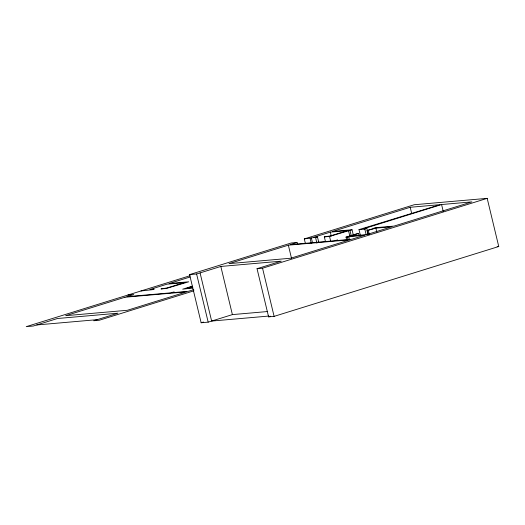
<?xml version="1.0" encoding="UTF-8"?>
<svg xmlns="http://www.w3.org/2000/svg" width="525" height="525" viewBox="0 0 525 525"><rect width="100%" height="100%" fill="white"/><g stroke="black" fill="none" stroke-linecap="round" stroke-linejoin="round"><path stroke-width="0.79" d="M267.501 311.542L232.385 314.606L208.169 322.14L201.141 322.757L189.577 274.595L291.217 242.99L297.025 242.478L297.406 244.059M305.432 243.659L304.297 238.921L414.218 204.737L487.187 198.352L498.75 246.514L274.109 316.372L268.603 316.857L257.04 268.695L281.256 261.168L220.822 266.451L196.606 273.984L189.577 274.595M190.083 275.697L26.25 326.648L33.278 326.032L57.494 318.504L117.928 313.215L93.713 320.749L99.218 320.263L193.928 290.811M288.35 245.175L229.018 263.629L290.673 258.234L350.004 239.787L288.35 245.175L291.572 258.602M297.025 242.478L290.076 244.643L334.254 240.778L337.614 240.037L335.619 240.66L351.73 239.249L364.796 235.187L346.027 237.116L346.782 240.279M304.297 238.921L317.5 237.057L318.826 242.583M325.474 241.618L324.332 236.88L330.455 235.896L347.379 230.632L330.33 232.122L313.274 237.425L317.5 237.057M360.321 235.141L358.995 229.615L440.14 204.658L410.209 207.277L332.417 231.473L352.045 229.753L353.371 235.285M190.089 276.99L169.089 283.526L188.718 281.807L166.215 288.481L161.004 288.934L167.121 287.943L184.052 282.68L167.002 284.169L149.947 289.478L154.166 289.104L152.257 289.702L140.969 290.968M324.332 236.88L329.543 236.427L352.045 229.753M367.953 234.544L367.001 230.593L374.528 228.257L373.57 228.342L375.644 227.692L394.058 226.085L471.863 201.889L441.577 204.533L363.746 228.743L366.87 228.467L368.196 233.993M358.995 229.615L364.809 229.11L366.87 228.467M346.027 237.116L357.256 233.625L358.601 233.507L358.975 235.088M358.601 233.507L350.503 236.027L366.614 234.616L391.985 226.728L375.874 228.139L367.001 230.593M192.426 286.145L182.7 289.17L192.603 288.015M192.327 286.479L187.176 288.081L192.813 287.588M193.777 289.629L188.396 291.303L172.285 292.707L174.287 292.09L172.928 292.208L170.927 292.825L126.742 296.691L133.691 294.532L127.89 295.037M257.04 268.695L262.546 268.216L487.187 198.352M201.141 322.757L203.49 322.028M268.603 316.857L270.683 316.207M497.129 246.652L498.75 246.514M36.743 324.955L97.178 319.666M268.8 316.063L211.641 321.064L200.077 272.902M441.577 204.533L443.284 211.641M410.209 207.277L411.725 213.596M375.874 228.139L376.819 232.089M368.347 230.482L369.298 234.426M364.809 229.11L366.142 234.636M349.958 230.403L351.284 235.928M348.502 230.534L349.827 236.06M348.679 236.598L349.44 239.754M347.373 237.005L347.944 239.367M330.33 232.122L331.275 236.066M329.543 236.427L330.684 241.165M315.591 237.648L316.916 243.173M311.364 238.022L312.5 242.753M310.104 238.409L311.24 243.147M262.546 268.216L274.109 316.372M220.822 266.451L232.385 314.606M196.606 273.984L208.169 322.14M125.016 297.229L65.691 315.676L127.345 310.288L186.67 291.834L125.016 297.229"/></g></svg>
